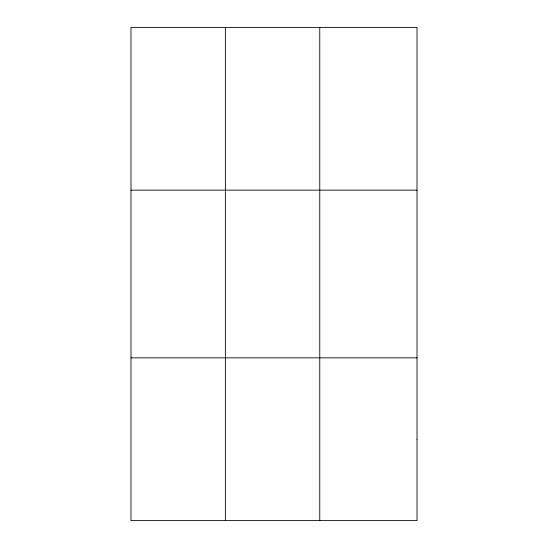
<?xml version="1.0" encoding="UTF-8"?>
<svg xmlns="http://www.w3.org/2000/svg" width="548" height="548" viewBox="0 0 548 548"><rect width="100%" height="100%" fill="white"/><g stroke="black" fill="none" stroke-linecap="round" stroke-linejoin="round"><path stroke-width="0.82" d="M225.372 27.4L225.372 520.6M319.765 27.4L319.765 520.6M130.979 190.156L417.021 190.156M130.979 357.844L417.021 357.844M417.021 439.222L417.021 520.6L130.979 520.6L130.979 27.4L417.021 27.4L417.021 439.222"/></g></svg>
